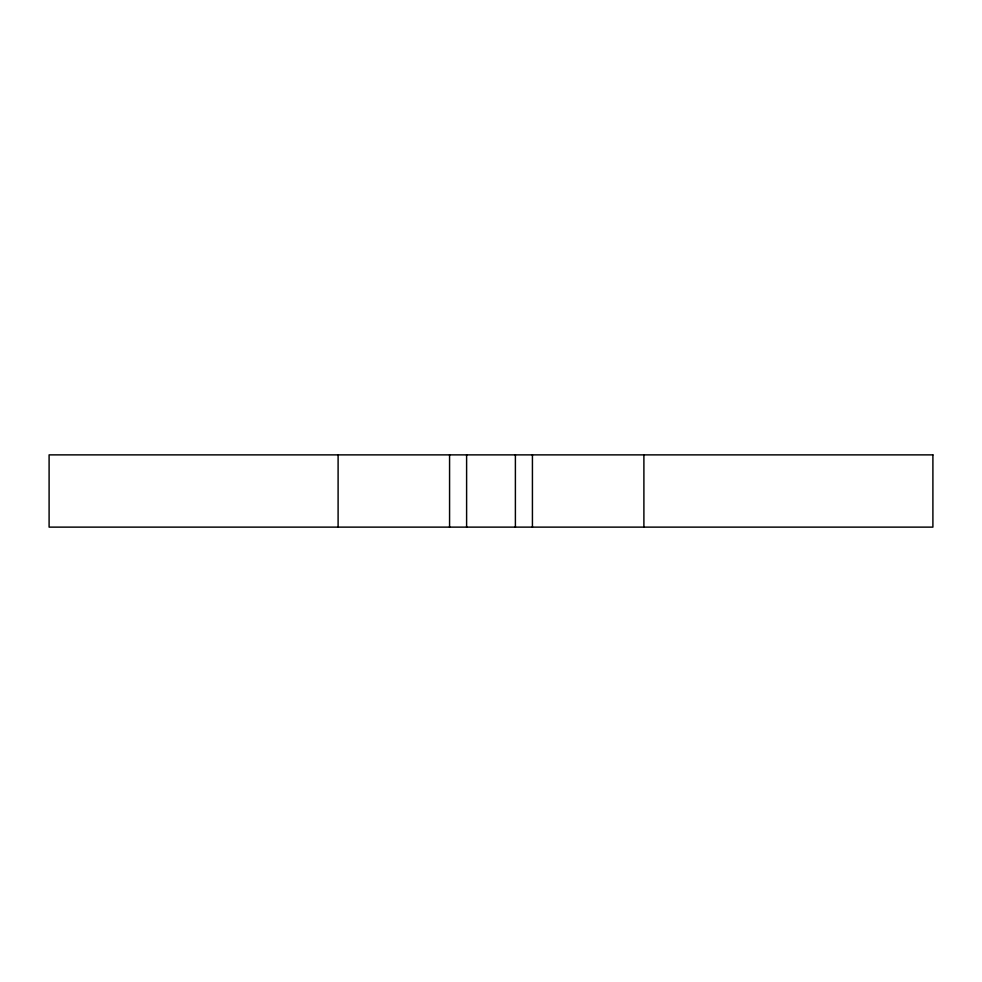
<?xml version="1.0" encoding="UTF-8"?>
<svg xmlns="http://www.w3.org/2000/svg" width="982" height="982" viewBox="0 0 982 982"><rect width="100%" height="100%" fill="white"/><g stroke="black" fill="none" stroke-linecap="round" stroke-linejoin="round"><path stroke-width="1.47" d="M643.897 454.875L643.897 527.125M532.428 454.875L532.428 527.125M515.39 454.875L515.39 527.125M466.61 454.875L466.61 527.125M449.572 454.875L449.572 527.125M338.103 454.875L338.103 527.125M932.9 454.875L49.1 454.875L49.1 527.125L932.9 527.125L932.9 454.875"/></g></svg>
